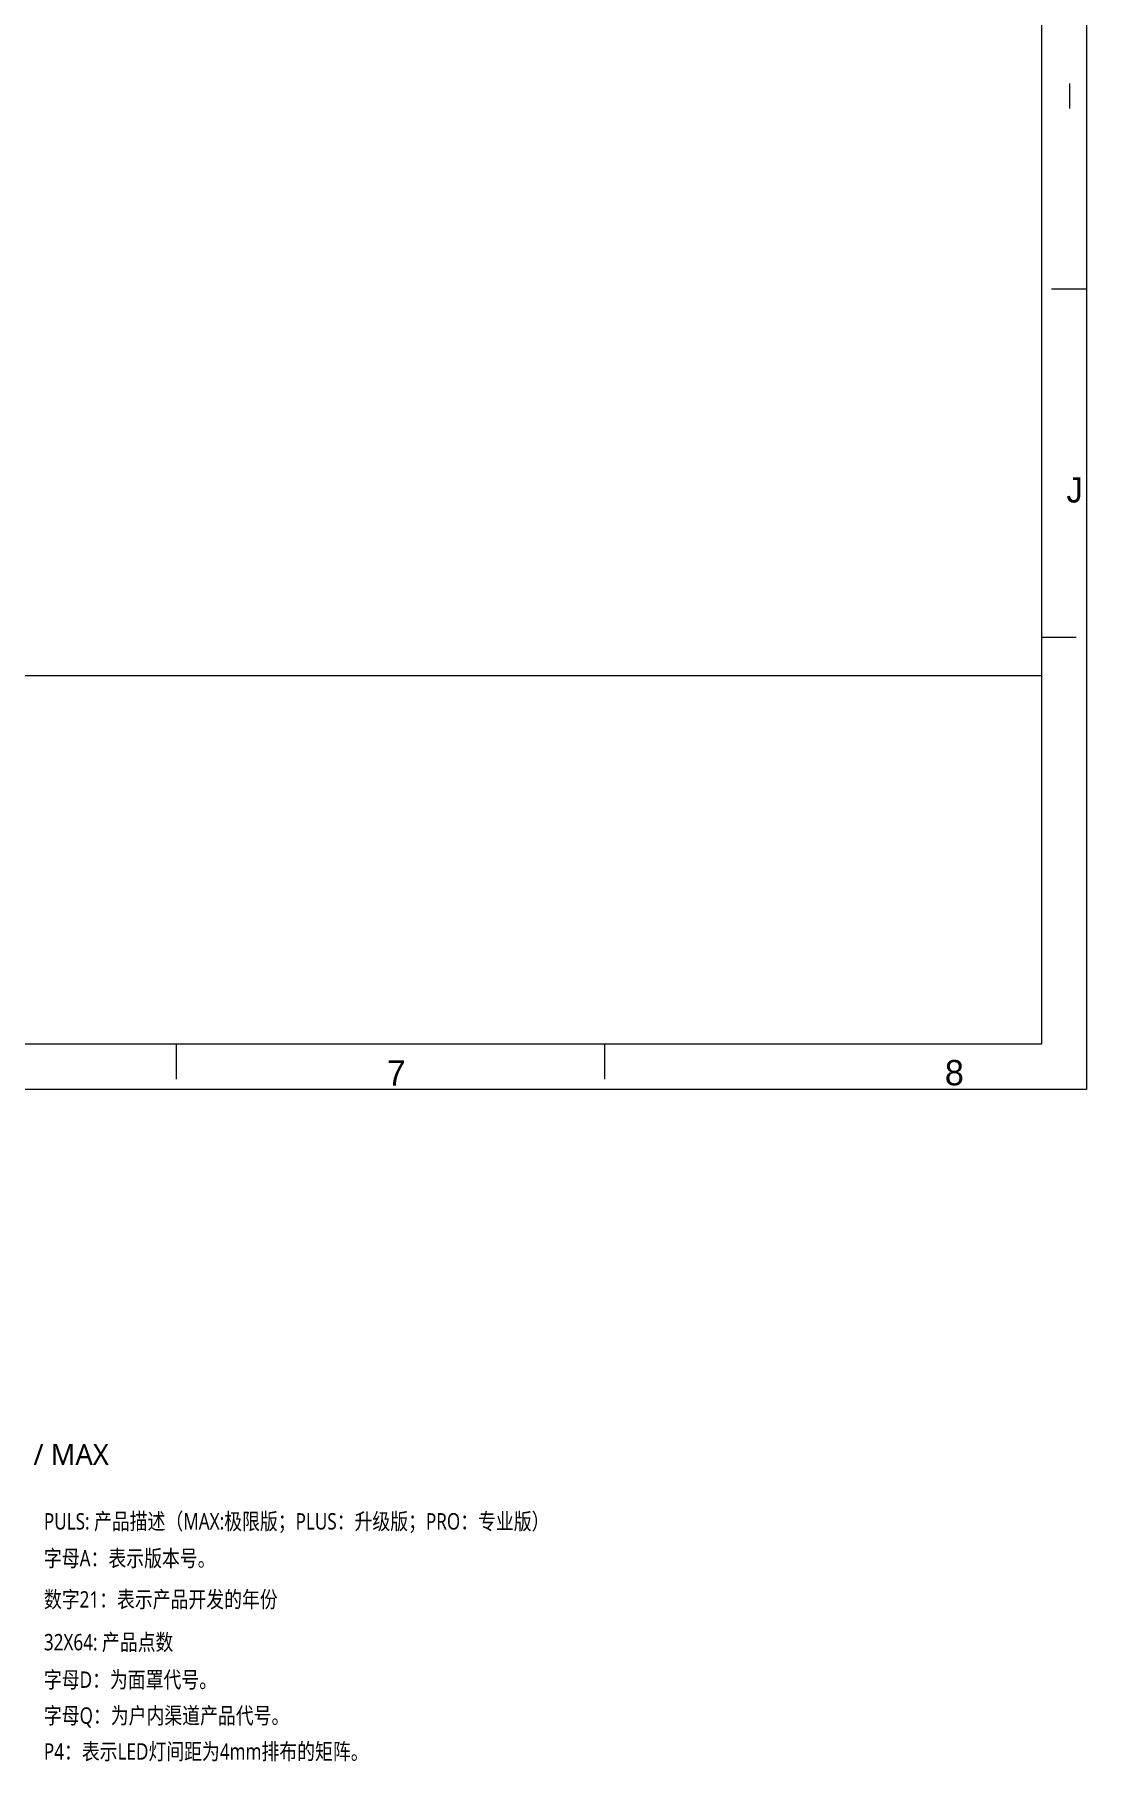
# Model space of a CAD drawing. Extents: x -1094 to 5067, y -562 to 305.
# Drawn here: x 316.3 to 605.6, y -562.1 to -87.4 of the extents above; entities that cross this region are included whole.
import ezdxf

# ---------------------------------------------------------------- set-up
doc = ezdxf.new("R2010")
doc.units = 0
doc.header["$LTSCALE"] = 1.21
doc.header["$MEASUREMENT"] = 0
doc.layers.get('0').update_dxf_attribs({"linetype": 'CONTINUOUS'})
doc.layers.add('1', color=7, linetype='CONTINUOUS')
doc.styles.add('Arial', font='arial.ttf')
doc.styles.get("Standard").update_dxf_attribs({"font": 'verdana.ttf', "width": 0.8})
doc.styles.add('仿宋', font='simfang.ttf')

msp = doc.modelspace()

# ---------------------------------------------------------------- linework, layer by layer
at = {"layer": '1', "color": 7, "linetype": 'Continuous', "lineweight": 18}
for p, q in [((605.562, 304.727), (605.562, -377.361)), ((593.156, 292.322), (593.156, -364.956)), ((605.562, -157.435), (595.946, -157.435)), ((593.156, -239.672), (593.156, -364.956)), ((602.771, -253.177), (593.156, -253.177)), ((177.447, -263.54), (593.156, -263.54)), ((593.156, -268.61), (593.156, -364.956)), ((593.156, -364.956), (-354.054, -364.956)), ((593.156, -364.956), (256.917, -364.956)), ((355.268, -374.571), (355.268, -364.956)), ((473.127, -374.571), (473.127, -364.956)), ((605.562, -377.361), (-366.459, -377.361))]:
    msp.add_line(p, q, dxfattribs=at)

# ---------------------------------------------------------------- texts
at = {"char_height": 4.5, "attachment_point": 1}
for s, width, insert in [('{\\fMicrosoft YaHei|b0|i0|c134|p34;PULS: 产品描述（MAX:极限版；PLUS：升级版；PRO：专业版）}', 149.34311, (318.846, -493.831)), ('{\\fMicrosoft YaHei|b0|i0|c134|p34;字母A：表示版本号。}', 114.45719, (318.846, -503.986)), ('{\\fMicrosoft YaHei|b0|i0|c134|p34;数字21：表示产品开发的年份}', 114.45719, (318.846, -515.282)), ('{\\fMicrosoft YaHei|b0|i0|c134|p34;32X64: 产品点数}', 114.45719, (318.846, -527.039)), ('{\\fMicrosoft YaHei|b0|i0|c134|p34;字母D：为面罩代号。}', 114.45719, (318.846, -537.354)), ('{\\fMicrosoft YaHei|b0|i0|c134|p34;字母Q：为户内渠道产品代号。}', 114.45719, (318.846, -547.223)), ('{\\fMicrosoft YaHei|b0|i0|c0|p34;P4\\fMicrosoft YaHei|b0|i0|c134|p34;：表示LED灯间距为4mm排布的矩阵。}', 114.45719, (318.846, -557.087))]:
    msp.add_mtext_dynamic_manual_height_columns(s, width=width, gutter_width=1, heights=[0], dxfattribs=dict(at, insert=insert))
at = {"layer": '1', "color": 7, "linetype": 'Continuous', "lineweight": 13, "attachment_point": 7}
for s, insert, char_height, line_spacing_factor, style in [('\\W0.4581;I', (600.334, -107.771), 6.9395, 1.047437, 'Arial'), ('\\W0.9240;J', (600.061, -216.141), 6.9395, 1.047437, 'Arial'), ('\\W0.9543;7', (413.16, -376.324), 6.9395, 1.047437, 'Arial'), ('\\W0.9720;8', (566.608, -376.324), 6.9395, 1.047437, 'Arial'), ('{\\fMicrosoft YaHei|b0|i0|c134|p34;例如：\\fMicrosoft YaHei|b0|i0|c0|p34;P\\fMicrosoft YaHei|b0|i0|c134|p34;4\\fMicrosoft YaHei|b0|i0|c0|p34;Q\\fMicrosoft YaHei|b0|i0|c134|p34;M\\fMicrosoft YaHei|b0|i0|c0|p34;-\\fMicrosoft YaHei|b0|i0|c134|p34;32\\fMicrosoft YaHei|b0|i0|c0|p34;X\\fMicrosoft YaHei|b0|i0|c134|p34;64\\fMicrosoft YaHei|b0|i0|c0|p34;-21A-\\fMicrosoft YaHei|b0|i0|c134|p34;PLUS / PRO / MAX }', (186.932, -481.95), 5.76, 1.150119, '仿宋')]:
    msp.add_mtext(s, dxfattribs=dict(at, insert=insert, char_height=char_height, line_spacing_factor=line_spacing_factor, style=style))

doc.saveas('drawing.dxf')
